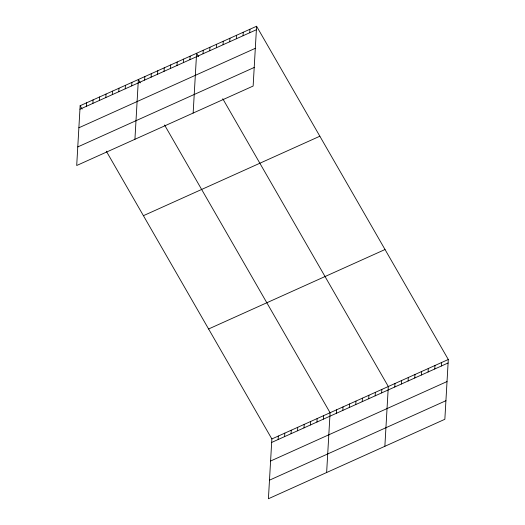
<?xml version="1.0" encoding="UTF-8"?>
<svg xmlns="http://www.w3.org/2000/svg" width="525" height="525" viewBox="0 0 525 525"><rect width="100%" height="100%" fill="white"/><g stroke="black" fill="none" stroke-linecap="round" stroke-linejoin="round"><path stroke-width="0.79" d="M80.148 105.715L76.703 165.506L253.135 86.047L256.587 26.25L80.148 105.715L82.103 109.108M86.415 106.293L86.618 102.802M92.886 103.379L93.089 99.888M99.356 100.465L99.56 96.974M105.827 97.552L106.024 94.06M112.297 94.638L112.494 91.147M118.762 91.724L118.965 88.233M125.232 88.81L125.436 85.319M131.703 85.897L131.906 82.405M134.925 139.289L138.37 79.492L140.326 82.884M144.644 80.069L144.841 76.578M151.108 77.155L151.312 73.664M157.579 74.242L157.782 70.75M164.049 71.328L164.253 67.837M170.52 68.414L170.717 64.923M176.991 65.5L177.188 62.009M183.455 62.587L183.658 59.095M189.925 59.673L190.129 56.182M193.148 113.065L196.599 53.268L198.548 56.661M203.063 53.76L203.26 50.269M209.724 50.754L209.928 47.263M216.392 47.755L216.595 44.264M223.059 44.75L223.256 41.258M229.72 41.751L229.924 38.259M236.388 38.745L236.591 35.254M243.055 35.746L243.252 32.255M249.716 32.747L249.92 29.249M106.312 151.193L271.865 438.952L268.413 498.75L444.852 419.285L448.298 359.494L256.587 26.25M278.132 439.53L278.329 436.039M284.603 436.616L284.799 433.125M291.067 433.702L291.27 430.211M297.537 430.789L297.741 427.298M304.008 427.875L304.211 424.384M310.478 424.968L310.675 421.47M316.949 422.054L317.146 418.556M323.413 419.14L323.617 415.642M326.635 472.526L330.087 412.729L164.542 124.97M336.354 413.313L336.558 409.815M342.825 410.399L343.022 406.901M349.296 407.485L349.492 403.988M355.76 404.572L355.963 401.074M362.23 401.658L362.434 398.167M368.701 398.744L368.904 395.253M375.172 395.83L375.368 392.339M381.642 392.917L381.839 389.425M384.864 446.303L388.31 386.512L222.764 98.746M394.774 386.997L394.977 383.506M401.441 383.998L401.638 380.507M408.102 380.992L408.306 377.501M414.77 377.993L414.973 374.502M421.437 374.994L421.634 371.497M428.098 371.989L428.302 368.498M434.766 368.99L434.969 365.492M441.433 365.984L441.63 362.493M79.951 109.207L256.384 29.741M78.875 127.785L255.314 48.32M77.772 146.928L254.212 67.462M143.417 215.683L319.85 136.218M208.596 328.985L385.035 249.519M271.865 438.952L448.298 359.494M271.661 442.444L448.094 362.985M270.592 461.029L447.024 381.563M269.489 480.172L445.922 400.706"/></g></svg>
